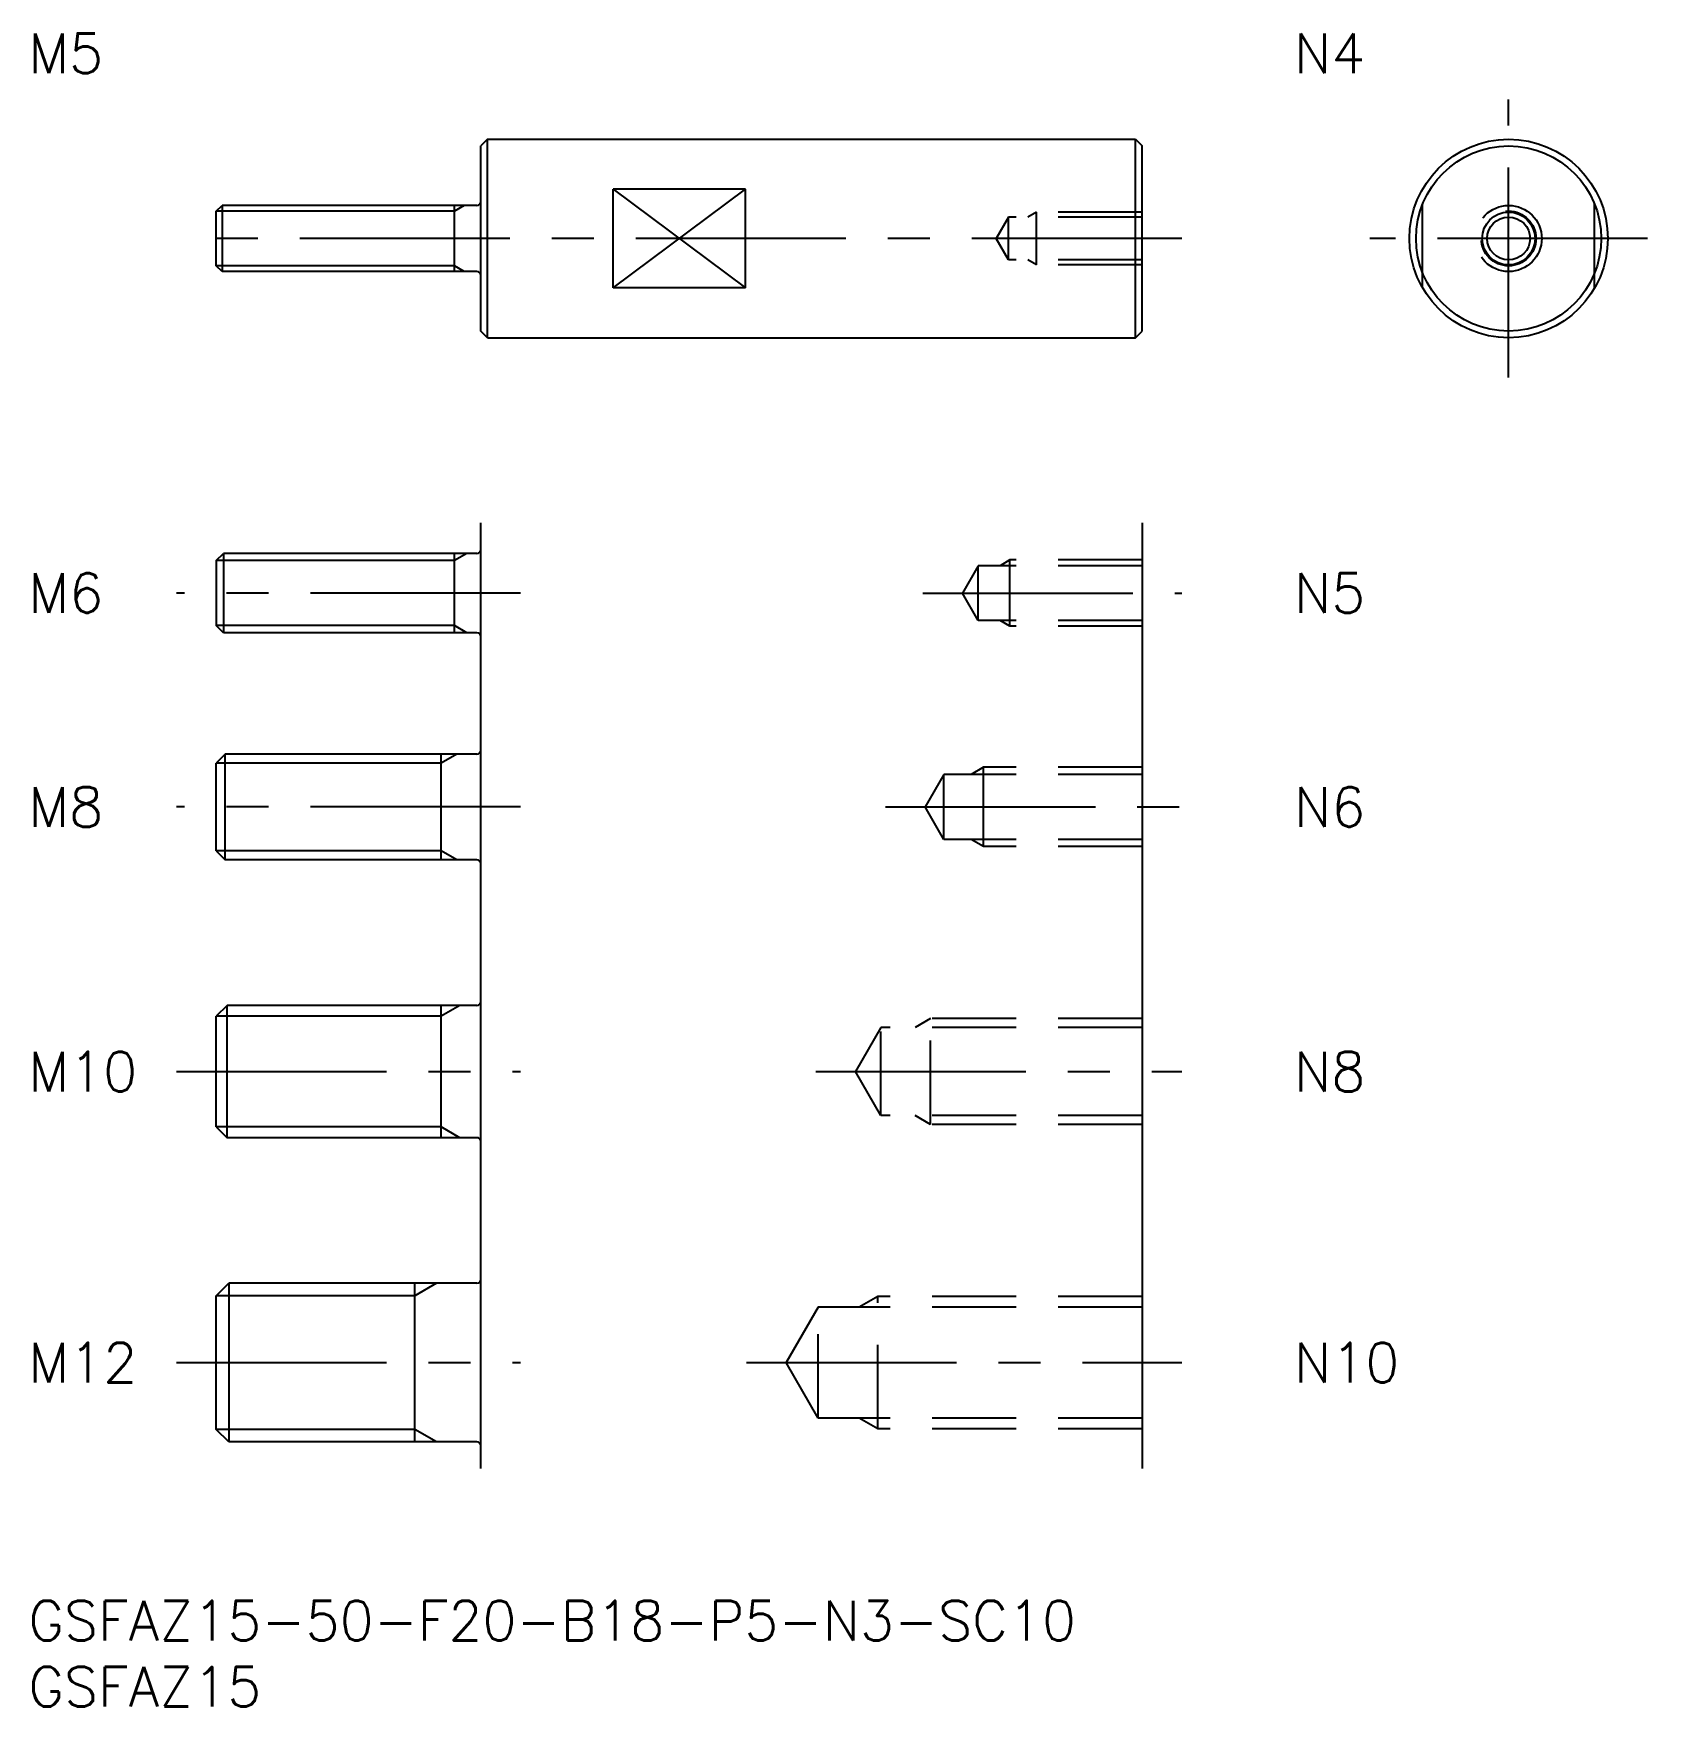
# Model space of a CAD drawing. Extents: x 0 to 122, y -8 to 118.
import ezdxf

# ---------------------------------------------------------------- set-up
doc = ezdxf.new("R2010")
doc.units = 0
doc.header["$LTSCALE"] = 0.5
doc.linetypes.add('CENTER', pattern=[50.8, 31.75, -6.35, 6.35, -6.35])
doc.linetypes.add('DASHED', pattern=[19.05, 12.7, -6.35])
for name, color, linetype in [('MSM_CENTER', 1, 'CENTER'), ('MSM_CONTINUOUS', 7, 'CONTINUOUS'), ('MSM_DASHED', 4, 'DASHED'), ('MSM_NARROW', 5, 'CONTINUOUS'), ('MSM_PART_NUMBER', 7, 'CONTINUOUS')]:
    doc.layers.add(name, color=color, linetype=linetype)
doc.styles.get("Standard").update_dxf_attribs({"font": 'txt.shx', "height": 1.5, "bigfont": 'bigfont.shx'})

# ---------------------------------------------------------------- blocks, each defined once
blk = doc.blocks.new('*U39')
at = {"layer": 'MSM_PART_NUMBER'}
blk.add_text('GSFAZ15-50-F20-B18-P5-N3-SC10', height=3, dxfattribs=at).set_placement((0, -3))
blk = doc.blocks.new('*U40')
at = {"layer": 'MSM_PART_NUMBER'}
blk.add_text('GSFAZ15', height=3, dxfattribs=at).set_placement((0, -8))

msp = doc.modelspace()

# ---------------------------------------------------------------- linework, layer by layer
at = {"layer": 'MSM_CENTER'}
for p, q in [((111.91, 92.47), (111.91, 113.47)), ((87.21, 102.97), (11.21, 102.97)), ((122.41, 102.97), (101.41, 102.97)), ((37.21, 76.17), (11.21, 76.17)), ((37.21, 76.17), (11.21, 76.17)), ((67.62, 76.17), (87.21, 76.17)), ((37.21, 60), (11.21, 60)), ((64.79, 60), (87.21, 60)), ((11.21, 40), (37.21, 40)), ((59.54, 40), (87.21, 40)), ((11.21, 18), (37.21, 18)), ((54.3, 18), (87.21, 18))]:
    msp.add_line(p, q, dxfattribs=at)
at = {"layer": 'MSM_CONTINUOUS'}
for p, q in [((34.71, 110.47), (34.21, 109.97)), ((34.71, 95.47), (34.71, 110.47)), ((34.71, 110.47), (83.71, 110.47)), ((83.71, 95.47), (83.71, 110.47)), ((83.71, 110.47), (84.21, 109.97)), ((34.21, 95.97), (34.21, 109.97)), ((84.21, 95.97), (84.21, 109.97)), ((44.21, 99.23), (44.21, 106.71)), ((54.21, 106.71), (44.21, 106.71)), ((54.21, 99.23), (54.21, 106.71)), ((14.21, 105.03), (14.65, 105.47)), ((14.21, 100.9), (14.21, 105.03)), ((33.91, 105.47), (14.65, 105.47)), ((14.65, 105.47), (14.65, 100.47)), ((32.21, 100.47), (32.21, 105.47)), ((14.65, 100.47), (14.21, 100.9)), ((33.91, 100.47), (14.65, 100.47)), ((54.21, 99.23), (44.21, 99.23)), ((34.71, 95.47), (34.21, 95.97)), ((34.71, 95.47), (83.71, 95.47)), ((83.71, 95.47), (84.21, 95.97)), ((34.21, 10), (34.21, 81.47)), ((84.21, 81.47), (84.21, 10)), ((14.21, 78.63), (14.76, 79.17)), ((14.21, 78.63), (14.21, 73.71)), ((33.91, 79.17), (14.76, 79.17)), ((14.76, 79.17), (14.76, 73.17)), ((32.21, 73.17), (32.21, 79.17)), ((14.76, 73.17), (14.21, 73.71)), ((33.91, 73.17), (14.76, 73.17)), ((14.89, 64), (14.21, 63.32)), ((14.21, 56.68), (14.21, 63.32)), ((33.91, 64), (14.89, 64)), ((14.89, 56), (14.89, 64)), ((31.21, 56), (31.21, 64)), ((14.21, 56.68), (14.89, 56)), ((33.91, 56), (14.89, 56)), ((15.03, 45), (14.21, 44.19)), ((33.91, 45), (15.03, 45)), ((15.03, 35), (15.03, 45)), ((31.21, 35), (31.21, 45)), ((14.21, 35.81), (14.21, 44.19)), ((14.21, 35.81), (15.03, 35)), ((33.91, 35), (15.03, 35)), ((14.21, 23.05), (15.16, 24)), ((14.21, 12.95), (14.21, 23.05)), ((33.91, 24), (15.16, 24)), ((15.16, 24), (15.16, 12)), ((29.21, 12), (29.21, 24)), ((15.16, 12), (14.21, 12.95)), ((33.91, 12), (15.16, 12))]:
    msp.add_line(p, q, dxfattribs=at)
for radius in [7.5, 7, 1.62]:
    msp.add_circle((111.91, 102.97), radius, dxfattribs=at)
for centre, start, end in [((33.91, 105.77), 270, 0), ((33.91, 100.17), 0, 90), ((33.91, 79.47), 270, 0), ((33.91, 72.87), 0, 90), ((33.91, 64.3), 270, 0), ((33.91, 55.7), 0, 90), ((33.91, 45.3), 270, 0), ((33.91, 34.7), 0, 90), ((33.91, 24.3), 270, 0), ((33.91, 11.7), 0, 90)]:
    msp.add_arc(centre, 0.3, start, end, dxfattribs=at)
at = {"layer": 'MSM_DASHED'}
for p, q in [((105.41, 99.23), (105.41, 106.71)), ((118.41, 99.23), (118.41, 106.71)), ((74.11, 104.59), (73.18, 102.97)), ((74.11, 101.35), (74.11, 104.59)), ((84.21, 104.59), (74.11, 104.59)), ((76.21, 104.97), (75.56, 104.59)), ((76.21, 100.97), (76.21, 104.97)), ((84.21, 104.97), (76.21, 104.97)), ((74.11, 101.35), (73.18, 102.97)), ((84.21, 101.35), (74.11, 101.35)), ((76.21, 100.97), (75.56, 101.35)), ((84.21, 100.97), (76.21, 100.97)), ((74.21, 78.67), (73.46, 78.23)), ((84.21, 78.67), (74.21, 78.67)), ((74.21, 73.67), (74.21, 78.67)), ((71.81, 78.23), (70.62, 76.17)), ((71.81, 74.1), (71.81, 78.23)), ((84.21, 78.23), (71.81, 78.23)), ((71.81, 74.1), (70.62, 76.17)), ((84.21, 74.1), (71.81, 74.1)), ((74.21, 73.67), (73.46, 74.1)), ((84.21, 73.67), (74.21, 73.67)), ((69.21, 62.46), (67.79, 60)), ((69.21, 57.54), (69.21, 62.46)), ((84.21, 62.46), (69.21, 62.46)), ((72.21, 63), (71.28, 62.46)), ((72.21, 57), (72.21, 63)), ((84.21, 63), (72.21, 63)), ((69.21, 57.54), (67.79, 60)), ((84.21, 57.54), (69.21, 57.54)), ((72.21, 57), (71.28, 57.54)), ((84.21, 57), (72.21, 57)), ((64.46, 43.32), (62.54, 40)), ((64.46, 36.68), (64.46, 43.32)), ((84.21, 43.32), (64.46, 43.32)), ((68.21, 44), (67.04, 43.32)), ((68.21, 36), (68.21, 44)), ((84.21, 44), (68.21, 44)), ((64.46, 36.68), (62.54, 40)), ((84.21, 36.68), (64.46, 36.68)), ((68.21, 36), (67.04, 36.68)), ((84.21, 36), (68.21, 36)), ((64.21, 23), (62.81, 22.19)), ((64.21, 13), (64.21, 23)), ((84.21, 23), (64.21, 23)), ((59.71, 22.19), (57.3, 18)), ((59.71, 13.81), (59.71, 22.19)), ((84.21, 22.19), (59.71, 22.19)), ((59.71, 13.81), (57.3, 18)), ((84.21, 13.81), (59.71, 13.81)), ((64.21, 13), (62.81, 13.81)), ((84.21, 13), (64.21, 13))]:
    msp.add_line(p, q, dxfattribs=at)
for radius in [2.5, 2.07]:
    msp.add_circle((111.91, 102.97), radius, dxfattribs=at)
at = {"layer": 'MSM_NARROW'}
for p, q in [((44.21, 106.71), (54.21, 99.23)), ((44.21, 99.23), (54.21, 106.71)), ((32.21, 105.03), (14.21, 105.03)), ((32.96, 105.47), (32.21, 105.03)), ((32.21, 100.9), (14.21, 100.9)), ((32.96, 100.47), (32.21, 100.9)), ((32.21, 78.63), (14.21, 78.63)), ((33.15, 79.17), (32.21, 78.63)), ((32.21, 73.71), (14.21, 73.71)), ((33.15, 73.17), (32.21, 73.71)), ((31.21, 63.32), (14.21, 63.32)), ((32.39, 64), (31.21, 63.32)), ((31.21, 56.68), (14.21, 56.68)), ((32.39, 56), (31.21, 56.68)), ((32.62, 45), (31.21, 44.19)), ((31.21, 44.19), (14.21, 44.19)), ((31.21, 35.81), (14.21, 35.81)), ((32.62, 35), (31.21, 35.81)), ((29.21, 23.05), (14.21, 23.05)), ((30.85, 24), (29.21, 23.05)), ((29.21, 12.95), (14.21, 12.95)), ((30.85, 12), (29.21, 12.95))]:
    msp.add_line(p, q, dxfattribs=at)
msp.add_circle((111.91, 102.97), 2, dxfattribs=at)

# ---------------------------------------------------------------- block references
at = {"layer": 'MSM_CONTINUOUS'}
for name in ['*U39', '*U40']:
    msp.add_blockref(name, (0, 0), dxfattribs=at)

# ---------------------------------------------------------------- texts
at = {"layer": 'MSM_PART_NUMBER'}
for s, p in [('M5', (0, 115.47)), ('N4', (95.68, 115.47)), ('M6', (0, 74.67)), ('N5', (95.68, 74.67)), ('M8', (0, 58.5)), ('N6', (95.68, 58.5)), ('M10', (0, 38.5)), ('N8', (95.68, 38.5)), ('M12', (0, 16.5)), ('N10', (95.68, 16.5))]:
    msp.add_text(s, height=3, dxfattribs=at).set_placement(p)

doc.saveas('drawing.dxf')
